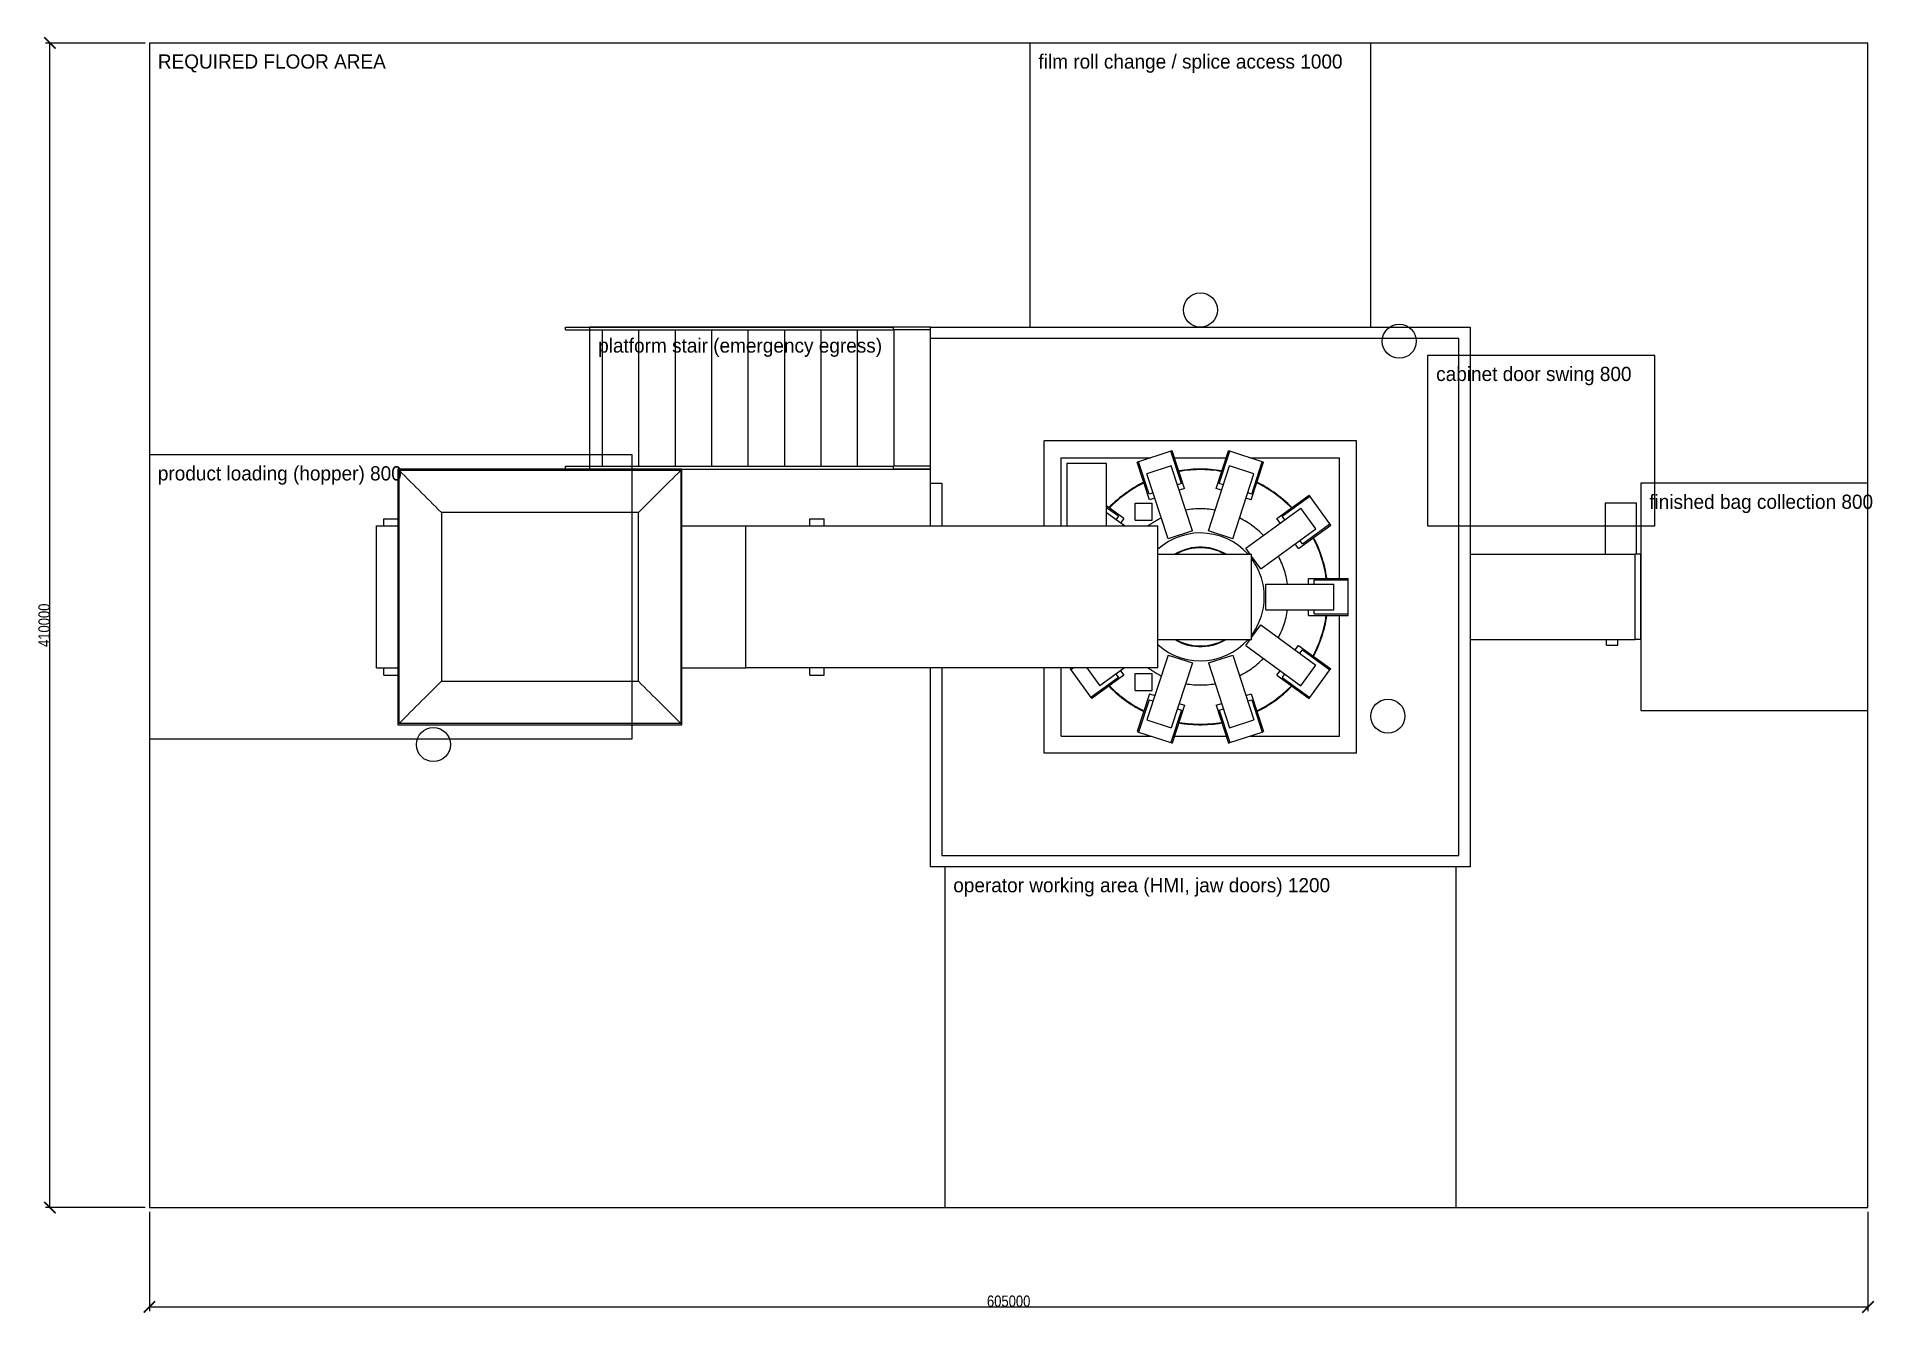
# Model space of a CAD drawing. Header units: millimetres. Extents: x -4096 to 2372, y -2522 to 1972.
import ezdxf

# ---------------------------------------------------------------- set-up
doc = ezdxf.new("R2010")
doc.units = ezdxf.units.MM
for name, color, linetype in [('DIM', 5, 'Continuous'), ('OUTLINE', 7, 'Continuous'), ('TEXT', 2, 'Continuous'), ('ZONE', 3, 'Continuous')]:
    doc.layers.add(name, color=color, linetype=linetype)
doc.styles.add('OpenSansCondensed-Light', font='OpenSansCondensed-Light.ttf')
doc.dimstyles.new('EZDXF', dxfattribs={"dimtxt": 0.25, "dimasz": 0.175, "dimexe": 0.375, "dimexo": 0.125, "dimgap": 0.1, "dimtad": 1, "dimlfac": 100, "dimzin": 12, "dimdsep": 46, "dimtxsty": 'OpenSansCondensed-Light', "dimblk": 'ARCHTICK', "dimcen": 2.5, "dimazin": 3, "dimtfac": 0.5, "dimtmove": 2, "dimatfit": 3})

# ---------------------------------------------------------------- blocks, each defined once
blk = doc.blocks.new('_ARCHTICK')
at = {"color": 0, "linetype": 'BYBLOCK', "const_width": 0.15}
blk.add_lwpolyline([(-0.5, -0.5), (0.5, 0.5)], dxfattribs=at)

msp = doc.modelspace()

# ---------------------------------------------------------------- linework, layer by layer
at = {"layer": 'OUTLINE'}
for points in [[(-2234.604, 950), (-1079.904, 950)], [(-2234.604, 940), (-2234.604, 950)], [(-2234.604, 940), (-1079.904, 940)], [(-2104.701, 460), (-2104.701, 940)], [(-1976.4, 460), (-1976.4, 940)], [(-1848.1, 460), (-1848.1, 940)], [(-1719.8, 460), (-1719.8, 940)], [(-1591.5, 460), (-1591.5, 940)], [(-1463.2, 460), (-1463.2, 940)], [(-1334.9, 460), (-1334.9, 940)], [(-1206.6, 460), (-1206.6, 940)], [(-1079.904, 940), (-1079.904, 950)], [(-950, 950), (-1079.904, 950)], [(-950, 940), (-1079.904, 940)], [(-1078.3, 460), (-1078.3, 940)], [(-950, 910), (-950, 950)], [(-950, 950), (950, 950)], [(910, 910), (-950, 910)], [(-950, 400), (-950, 910)], [(910, -910), (910, 910)], [(950, 950), (950, -950)], [(-550, 250), (-550, 550)], [(550, 550), (-550, 550)], [(550, -550), (550, 550)], [(-2234.604, 460), (-1079.904, 460)], [(-2234.604, 450), (-2234.604, 460)], [(-950, 460), (-1079.904, 460)], [(-1079.904, 450), (-1079.904, 460)], [(-490, 250), (-490, 490)], [(-490, 490), (-174.69, 490)], [(-330, 470), (-339.333, 470), (-348.667, 470), (-358, 470), (-367.333, 470), (-376.667, 470), (-386, 470), (-395.333, 470), (-404.667, 470), (-414, 470), (-423.333, 470), (-432.667, 470), (-442, 470), (-451.333, 470), (-460.667, 470), (-470, 470)], [(-470, 470), (-470, 250)], [(-330, 250), (-330, 470)], [(-217.752, 476.008), (-222.508, 474.463)], [(-179.245, 341.315), (-222.508, 474.463)], [(-103.625, 513.09), (-217.752, 476.008)], [(-180.67, 361.882), (-217.752, 476.008)], [(-102.44, 460.902), (-188.036, 433.091)], [(-98.87, 514.635), (-103.625, 513.09)], [(-66.543, 398.964), (-103.625, 513.09)], [(-28.276, 232.649), (-102.44, 460.902)], [(-55.608, 381.488), (-98.87, 514.635)], [(-90.866, 490), (90.866, 490)], [(28.276, 232.649), (102.44, 460.902)], [(55.608, 381.488), (98.87, 514.635)], [(66.543, 398.964), (103.625, 513.09)], [(103.625, 513.09), (98.87, 514.635)], [(188.036, 433.091), (102.44, 460.902)], [(217.752, 476.008), (103.625, 513.09)], [(174.69, 490), (490, 490)], [(179.245, 341.315), (222.508, 474.463)], [(180.67, 361.882), (217.752, 476.008)], [(222.508, 474.463), (217.752, 476.008)], [(490, 65), (490, 490)], [(-2825, 450), (-2825, -450)], [(-1825, 450), (-2825, 450)], [(-2821.004, -446.004), (-2821.004, -386.537), (-2821.004, -327.07), (-2821.004, -267.603), (-2821.004, -208.135), (-2821.004, -148.668), (-2821.004, -89.201), (-2821.004, -29.734), (-2821.004, 29.734), (-2821.004, 89.201), (-2821.004, 148.668), (-2821.004, 208.135), (-2821.004, 267.603), (-2821.004, 327.07), (-2821.004, 386.537), (-2821.004, 446.004)], [(-2821.004, 446.004), (-2754.871, 446.004), (-2688.737, 446.004), (-2622.603, 446.004), (-2556.469, 446.004), (-2490.335, 446.004), (-2424.201, 446.004), (-2358.067, 446.004), (-2291.933, 446.004), (-2225.799, 446.004), (-2159.665, 446.004), (-2093.531, 446.004), (-2027.397, 446.004), (-1961.263, 446.004), (-1895.129, 446.004), (-1828.996, 446.004)], [(-2672, 297), (-2681.934, 306.934), (-2691.867, 316.867), (-2701.801, 326.801), (-2711.735, 336.735), (-2721.668, 346.668), (-2731.602, 356.602), (-2741.535, 366.535), (-2751.469, 376.469), (-2761.403, 386.403), (-2771.336, 396.336), (-2781.27, 406.27), (-2791.204, 416.204), (-2801.137, 426.137), (-2811.071, 436.071), (-2821.004, 446.004)], [(-1978, 297), (-1968.066, 306.934), (-1958.133, 316.867), (-1948.199, 326.801), (-1938.265, 336.735), (-1928.332, 346.668), (-1918.398, 356.602), (-1908.465, 366.535), (-1898.531, 376.469), (-1888.597, 386.403), (-1878.664, 396.336), (-1868.73, 406.27), (-1858.796, 416.204), (-1848.863, 426.137), (-1838.929, 436.071), (-1828.996, 446.004)], [(-1828.996, 446.004), (-1828.996, 386.537), (-1828.996, 327.07), (-1828.996, 267.603), (-1828.996, 208.135), (-1828.996, 148.668), (-1828.996, 89.201), (-1828.996, 29.734), (-1828.996, -29.734), (-1828.996, -89.201), (-1828.996, -148.668), (-1828.996, -208.135), (-1828.996, -267.603), (-1828.996, -327.07), (-1828.996, -386.537), (-1828.996, -446.004)], [(-1825, 450), (-1079.904, 450)], [(-1825, -450), (-1825, 450)], [(-950, 450), (-1079.904, 450)], [(-950, 250), (-950, 400)], [(-950, 400), (-910, 400)], [(-910, 400), (-910, 250)], [(-199.418, 403.401), (-208.468, 398.8), (-217.411, 393.995), (-226.244, 388.991), (-234.962, 383.788), (-243.56, 378.389), (-252.034, 372.799), (-260.38, 367.018), (-268.593, 361.051), (-276.67, 354.9), (-284.606, 348.568), (-292.397, 342.059), (-300.039, 335.376), (-307.528, 328.522), (-314.861, 321.5), (-322.034, 314.316)], [(-198.793, 401.479), (-207.765, 396.91), (-216.632, 392.141), (-225.39, 387.174), (-234.034, 382.011), (-242.559, 376.655), (-250.962, 371.109), (-259.238, 365.376), (-267.384, 359.458), (-275.394, 353.358), (-283.265, 347.08), (-290.993, 340.627), (-298.575, 334.002), (-306.005, 327.208), (-313.281, 320.249), (-320.398, 313.128)], [(-113.871, 204.837), (-188.036, 433.091)], [(-66.543, 398.964), (-80.809, 394.328)], [(75.781, 443.573), (65.755, 445.17), (55.695, 446.54), (45.608, 447.683), (35.497, 448.598), (25.368, 449.284), (15.226, 449.742), (5.076, 449.971), (-5.076, 449.971), (-15.226, 449.742), (-25.368, 449.284), (-35.497, 448.598), (-45.608, 447.683), (-55.695, 446.54), (-65.755, 445.17), (-75.781, 443.573)], [(75.156, 441.651), (65.212, 443.228), (55.235, 444.582), (45.231, 445.711), (35.203, 446.615), (25.158, 447.293), (15.1, 447.745), (5.034, 447.972), (-5.034, 447.972), (-15.1, 447.745), (-25.158, 447.293), (-35.203, 446.615), (-45.231, 445.711), (-55.235, 444.582), (-65.212, 443.228), (-75.156, 441.651)], [(80.809, 394.328), (66.543, 398.964)], [(113.871, 204.837), (188.036, 433.091)], [(320.398, 313.128), (313.281, 320.249), (306.005, 327.208), (298.575, 334.002), (290.993, 340.627), (283.265, 347.08), (275.394, 353.358), (267.384, 359.458), (259.238, 365.376), (250.962, 371.109), (242.559, 376.655), (234.034, 382.011), (225.39, 387.174), (216.632, 392.141), (207.765, 396.91), (198.793, 401.479)], [(322.034, 314.316), (314.861, 321.5), (307.528, 328.522), (300.039, 335.376), (292.397, 342.059), (284.606, 348.568), (276.67, 354.9), (268.593, 361.051), (260.38, 367.018), (252.034, 372.799), (243.56, 378.389), (234.962, 383.788), (226.244, 388.991), (217.411, 393.995), (208.468, 398.8), (199.418, 403.401)], [(-230, 270), (-230, 330)], [(-230, 330), (-170, 330)], [(-166.404, 366.517), (-180.67, 361.882)], [(-160.224, 347.496), (-179.245, 341.315)], [(-170, 270), (-170, 330)], [(-55.608, 381.488), (-74.629, 375.307)], [(74.629, 375.307), (55.608, 381.488)], [(179.245, 341.315), (160.224, 347.496)], [(180.67, 361.882), (166.404, 366.517)], [(269.22, 275.945), (382.483, 358.234)], [(288.34, 283.655), (385.422, 354.189)], [(385.422, 354.189), (382.483, 358.234)], [(455.956, 257.107), (385.422, 354.189)], [(1535, 330), (1527.667, 330), (1520.333, 330), (1513, 330), (1505.667, 330), (1498.333, 330), (1491, 330), (1483.667, 330), (1476.333, 330), (1469, 330), (1461.667, 330), (1454.333, 330), (1447, 330), (1439.667, 330), (1432.333, 330), (1425, 330)], [(1425, 330), (1425, 150)], [(1535, 150), (1535, 330)], [(-2875, 250), (-2875, 275)], [(-2875, 275), (-2825, 275)], [(-2672, 297), (-2672, -297)], [(-1978, 297), (-2672, 297)], [(-1978, -297), (-1978, 297)], [(-1375, 250), (-1375, 275)], [(-1375, 275), (-1325, 275)], [(-1325, 250), (-1325, 275)], [(-269.22, 275.945), (-330, 320.103)], [(-288.34, 283.655), (-330, 313.923)], [(-267.537, 250), (-330, 295.382)], [(-288.34, 283.655), (-297.156, 271.52)], [(-269.22, 275.945), (-280.976, 259.764)], [(-230, 270), (-170, 270)], [(-137.578, 277.799), (-140.77, 276.195), (-143.943, 274.555), (-147.097, 272.878), (-150.231, 271.165), (-153.345, 269.416), (-156.44, 267.632), (-159.513, 265.811), (-162.565, 263.956), (-165.595, 262.065), (-168.604, 260.14), (-171.59, 258.18), (-174.554, 256.186), (-177.494, 254.157), (-180.41, 252.095), (-183.303, 250)], [(51.983, 305.61), (45.105, 306.701), (38.204, 307.637), (31.285, 308.417), (24.349, 309.042), (17.401, 309.511), (10.444, 309.824), (3.482, 309.98), (-3.482, 309.98), (-10.444, 309.824), (-17.401, 309.511), (-24.349, 309.042), (-31.285, 308.417), (-38.204, 307.637), (-45.105, 306.701), (-51.983, 305.61)], [(221.689, 216.689), (216.765, 221.614), (211.732, 226.427), (206.593, 231.126), (201.349, 235.709), (196.004, 240.172), (190.559, 244.514), (185.019, 248.733), (179.385, 252.826), (173.661, 256.792), (167.849, 260.628), (161.952, 264.332), (155.973, 267.903), (149.916, 271.339), (143.784, 274.638), (137.578, 277.799)], [(159.624, 171.596), (353.788, 312.665)], [(280.976, 259.764), (269.22, 275.945)], [(297.156, 271.52), (288.34, 283.655)], [(406.688, 239.853), (353.788, 312.665)], [(-2900, -250), (-2900, 250)], [(-2900, 250), (-2825, 250)], [(-1825, 250), (-1600, 250)], [(-1600, -250), (-1600, 250)], [(-1600, 250), (-150, 250)], [(-150, -250), (-150, 250)], [(167.705, 150), (151.107, 166.708), (132.854, 181.59), (113.144, 194.482), (92.196, 205.244), (70.237, 213.756), (47.508, 219.927), (24.26, 223.688), (0.745, 224.999), (-22.778, 223.844), (-46.051, 220.237), (-68.82, 214.217), (-90.835, 205.85), (-111.854, 195.227), (-131.648, 182.466), (-150, 167.705)], [(-28.276, 232.649), (-113.871, 204.837)], [(113.871, 204.837), (28.276, 232.649)], [(212.524, 98.785), (406.688, 239.853)], [(345.632, 170.772), (458.895, 253.062)], [(358.874, 186.573), (350.057, 198.708)], [(358.874, 186.573), (455.956, 257.107)], [(443.26, 65), (441.687, 74.945), (439.891, 84.851), (437.873, 94.715), (435.634, 104.531), (433.175, 114.295), (430.497, 124), (427.602, 133.643), (424.491, 143.219), (421.165, 152.722), (417.627, 162.148), (413.878, 171.492), (409.919, 180.749), (405.754, 189.915), (401.384, 198.986), (396.811, 207.955)], [(445.281, 65), (443.701, 75.029), (441.896, 85.019), (439.865, 94.966), (437.611, 104.865), (435.134, 114.71), (432.435, 124.497), (429.517, 134.221), (426.38, 143.876), (423.025, 153.459), (419.456, 162.963), (415.673, 172.384), (411.678, 181.717), (407.474, 190.958), (403.062, 200.102), (398.446, 209.143)], [(458.895, 253.062), (455.956, 257.107)], [(-150, 150), (180, 150)], [(90.139, 150), (79.092, 156.107), (67.633, 161.402), (55.823, 165.858), (43.722, 169.45), (31.393, 172.161), (18.902, 173.976), (6.311, 174.886), (-6.311, 174.886), (-18.902, 173.976), (-31.393, 172.161), (-43.722, 169.45), (-55.823, 165.858), (-67.633, 161.402), (-79.092, 156.107), (-90.139, 150)], [(86.192, 150), (75.561, 155.626), (64.565, 160.5), (53.257, 164.599), (41.691, 167.901), (29.924, 170.392), (18.013, 172.06), (6.014, 172.895), (-6.014, 172.895), (-18.013, 172.06), (-29.924, 170.392), (-41.691, 167.901), (-53.257, 164.599), (-64.565, 160.5), (-75.561, 155.626), (-86.192, 150)], [(175.314, 150), (159.624, 171.596)], [(180, -150), (180, 150)], [(212.524, 98.785), (180, 143.551)], [(225, 0), (224.793, 9.65), (224.172, 19.281), (223.139, 28.878), (221.695, 38.421), (219.844, 47.893), (217.587, 57.278), (214.931, 66.557), (211.879, 75.713), (208.437, 84.73), (204.611, 93.592), (200.409, 102.281), (195.838, 110.781), (190.907, 119.078), (185.624, 127.156), (180, 135)], [(306.716, 45), (305.628, 51.878), (304.386, 58.73), (302.99, 65.553), (301.441, 72.342), (299.74, 79.095), (297.888, 85.808), (295.885, 92.478), (293.733, 99.101), (291.433, 105.674), (288.986, 112.193), (286.392, 118.656), (283.655, 125.06), (280.774, 131.4), (277.752, 137.673), (274.589, 143.878)], [(345.632, 170.772), (333.877, 186.953)], [(950, 150), (1530.597, 150)], [(1530.597, -150), (1530.597, 150)], [(1550, 150), (1530.597, 150)], [(1550, -150), (1550, 150)], [(380, 45), (380, 65)], [(380, 65), (520, 65)], [(520, 60), (520, 65)], [(230, -45), (230, 45)], [(230, 45), (470, 45)], [(400, 45), (400, 60)], [(400, 60), (520, 60)], [(470, -45), (470, 45)], [(520, -60), (520, 60)], [(180, -135), (185.624, -127.156), (190.907, -119.078), (195.838, -110.781), (200.409, -102.281), (204.611, -93.592), (208.437, -84.73), (211.879, -75.713), (214.931, -66.557), (217.587, -57.278), (219.844, -47.893), (221.695, -38.421), (223.139, -28.878), (224.172, -19.281), (224.793, -9.65), (225, 0)], [(230, -45), (470, -45)], [(274.589, -143.878), (277.752, -137.673), (280.774, -131.4), (283.655, -125.06), (286.392, -118.656), (288.986, -112.193), (291.433, -105.674), (293.733, -99.101), (295.885, -92.478), (297.888, -85.808), (299.74, -79.095), (301.441, -72.342), (302.99, -65.553), (304.386, -58.73), (305.628, -51.878), (306.716, -45)], [(380, -65), (380, -45)], [(400, -60), (400, -45)], [(400, -60), (520, -60)], [(520, -65), (520, -60)], [(180, -143.551), (212.524, -98.785)], [(212.524, -98.785), (406.688, -239.853)], [(380, -65), (520, -65)], [(396.811, -207.955), (401.384, -198.986), (405.754, -189.915), (409.919, -180.749), (413.878, -171.492), (417.627, -162.148), (421.165, -152.722), (424.491, -143.219), (427.602, -133.643), (430.497, -124), (433.175, -114.295), (435.634, -104.531), (437.873, -94.715), (439.891, -84.851), (441.687, -74.945), (443.26, -65)], [(398.446, -209.143), (403.062, -200.102), (407.474, -190.958), (411.678, -181.717), (415.673, -172.384), (419.456, -162.963), (423.025, -153.459), (426.38, -143.876), (429.517, -134.221), (432.435, -124.497), (435.134, -114.71), (437.611, -104.865), (439.865, -94.966), (441.896, -85.019), (443.701, -75.029), (445.281, -65)], [(490, -490), (490, -65)], [(-150, -167.705), (-131.648, -182.466), (-111.854, -195.227), (-90.835, -205.85), (-68.82, -214.217), (-46.051, -220.237), (-22.778, -223.844), (0.745, -224.999), (24.26, -223.688), (47.508, -219.927), (70.237, -213.756), (92.196, -205.244), (113.144, -194.482), (132.854, -181.59), (151.107, -166.708), (167.705, -150)], [(-150, -150), (180, -150)], [(-90.139, -150), (-79.092, -156.107), (-67.633, -161.402), (-55.823, -165.858), (-43.722, -169.45), (-31.393, -172.161), (-18.902, -173.976), (-6.311, -174.886), (6.311, -174.886), (18.902, -173.976), (31.393, -172.161), (43.722, -169.45), (55.823, -165.858), (67.633, -161.402), (79.092, -156.107), (90.139, -150)], [(-86.192, -150), (-75.561, -155.626), (-64.565, -160.5), (-53.257, -164.599), (-41.691, -167.901), (-29.924, -170.392), (-18.013, -172.06), (-6.014, -172.895), (6.014, -172.895), (18.013, -172.06), (29.924, -170.392), (41.691, -167.901), (53.257, -164.599), (64.565, -160.5), (75.561, -155.626), (86.192, -150)], [(159.624, -171.596), (175.314, -150)], [(159.624, -171.596), (353.788, -312.665)], [(333.877, -186.953), (345.632, -170.772)], [(345.632, -170.772), (458.895, -253.062)], [(350.057, -198.708), (358.874, -186.573)], [(358.874, -186.573), (455.956, -257.107)], [(950, -150), (1530.597, -150)], [(1430, -170), (1430, -150)], [(1430, -170), (1470, -170)], [(1470, -170), (1470, -150)], [(1550, -150), (1530.597, -150)], [(-2900, -250), (-2825, -250)], [(-2875, -275), (-2875, -250)], [(-1825, -250), (-1600, -250)], [(-150, -250), (-1600, -250)], [(-1375, -275), (-1375, -250)], [(-1325, -275), (-1325, -250)], [(-950, -950), (-950, -250)], [(-910, -250), (-910, -910)], [(-550, -550), (-550, -250)], [(-490, -490), (-490, -250)], [(-454.68, -250), (-458.895, -253.062)], [(-458.895, -253.062), (-455.956, -257.107)], [(-446.174, -250), (-455.956, -257.107)], [(-455.956, -257.107), (-385.422, -354.189)], [(-399.316, -250), (-353.788, -312.665)], [(-267.537, -250), (-353.788, -312.665)], [(-113.871, -204.837), (-188.036, -433.091)], [(-183.303, -250), (-180.41, -252.095), (-177.494, -254.157), (-174.554, -256.186), (-171.59, -258.18), (-168.604, -260.14), (-165.595, -262.065), (-162.565, -263.956), (-159.513, -265.811), (-156.44, -267.632), (-153.345, -269.416), (-150.231, -271.165), (-147.097, -272.878), (-143.943, -274.555), (-140.77, -276.195), (-137.578, -277.799)], [(-113.871, -204.837), (-28.276, -232.649)], [(-28.276, -232.649), (-102.44, -460.902)], [(28.276, -232.649), (113.871, -204.837)], [(28.276, -232.649), (102.44, -460.902)], [(113.871, -204.837), (188.036, -433.091)], [(137.578, -277.799), (143.784, -274.638), (149.916, -271.339), (155.973, -267.903), (161.952, -264.332), (167.849, -260.628), (173.661, -256.792), (179.385, -252.826), (185.019, -248.733), (190.559, -244.514), (196.004, -240.172), (201.349, -235.709), (206.593, -231.126), (211.732, -226.427), (216.765, -221.614), (221.689, -216.689)], [(353.788, -312.665), (406.688, -239.853)], [(385.422, -354.189), (455.956, -257.107)], [(455.956, -257.107), (458.895, -253.062)], [(-2875, -275), (-2825, -275)], [(-2672, -297), (-2681.934, -306.934), (-2691.867, -316.867), (-2701.801, -326.801), (-2711.735, -336.735), (-2721.668, -346.668), (-2731.602, -356.602), (-2741.535, -366.535), (-2751.469, -376.469), (-2761.403, -386.403), (-2771.336, -396.336), (-2781.27, -406.27), (-2791.204, -416.204), (-2801.137, -426.137), (-2811.071, -436.071), (-2821.004, -446.004)], [(-2672, -297), (-1978, -297)], [(-1978, -297), (-1968.066, -306.934), (-1958.133, -316.867), (-1948.199, -326.801), (-1938.265, -336.735), (-1928.332, -346.668), (-1918.398, -356.602), (-1908.465, -366.535), (-1898.531, -376.469), (-1888.597, -386.403), (-1878.664, -396.336), (-1868.73, -406.27), (-1858.796, -416.204), (-1848.863, -426.137), (-1838.929, -436.071), (-1828.996, -446.004)], [(-1375, -275), (-1325, -275)], [(-288.34, -283.655), (-385.422, -354.189)], [(-269.22, -275.945), (-382.483, -358.234)], [(-322.034, -314.316), (-314.861, -321.5), (-307.528, -328.522), (-300.039, -335.376), (-292.397, -342.059), (-284.606, -348.568), (-276.67, -354.9), (-268.593, -361.051), (-260.38, -367.018), (-252.034, -372.799), (-243.56, -378.389), (-234.962, -383.788), (-226.244, -388.991), (-217.411, -393.995), (-208.468, -398.8), (-199.418, -403.401)], [(-320.398, -313.128), (-313.281, -320.249), (-306.005, -327.208), (-298.575, -334.002), (-290.993, -340.627), (-283.265, -347.08), (-275.394, -353.358), (-267.384, -359.458), (-259.238, -365.376), (-250.962, -371.109), (-242.559, -376.655), (-234.034, -382.011), (-225.39, -387.174), (-216.632, -392.141), (-207.765, -396.91), (-198.793, -401.479)], [(-297.156, -271.52), (-288.34, -283.655)], [(-280.976, -259.764), (-269.22, -275.945)], [(-230, -330), (-230, -270)], [(-230, -270), (-170, -270)], [(-170, -330), (-170, -270)], [(-51.983, -305.61), (-45.105, -306.701), (-38.204, -307.637), (-31.285, -308.417), (-24.349, -309.042), (-17.401, -309.511), (-10.444, -309.824), (-3.482, -309.98), (3.482, -309.98), (10.444, -309.824), (17.401, -309.511), (24.349, -309.042), (31.285, -308.417), (38.204, -307.637), (45.105, -306.701), (51.983, -305.61)], [(198.793, -401.479), (207.765, -396.91), (216.632, -392.141), (225.39, -387.174), (234.034, -382.011), (242.559, -376.655), (250.962, -371.109), (259.238, -365.376), (267.384, -359.458), (275.394, -353.358), (283.265, -347.08), (290.993, -340.627), (298.575, -334.002), (306.005, -327.208), (313.281, -320.249), (320.398, -313.128)], [(199.418, -403.401), (208.468, -398.8), (217.411, -393.995), (226.244, -388.991), (234.962, -383.788), (243.56, -378.389), (252.034, -372.799), (260.38, -367.018), (268.593, -361.051), (276.67, -354.9), (284.606, -348.568), (292.397, -342.059), (300.039, -335.376), (307.528, -328.522), (314.861, -321.5), (322.034, -314.316)], [(269.22, -275.945), (280.976, -259.764)], [(269.22, -275.945), (382.483, -358.234)], [(288.34, -283.655), (297.156, -271.52)], [(288.34, -283.655), (385.422, -354.189)], [(-385.422, -354.189), (-382.483, -358.234)], [(-230, -330), (-170, -330)], [(-179.245, -341.315), (-222.508, -474.463)], [(-180.67, -361.882), (-217.752, -476.008)], [(-180.67, -361.882), (-166.404, -366.517)], [(-179.245, -341.315), (-160.224, -347.496)], [(-55.608, -381.488), (-98.87, -514.635)], [(-74.629, -375.307), (-55.608, -381.488)], [(55.608, -381.488), (74.629, -375.307)], [(55.608, -381.488), (98.87, -514.635)], [(160.224, -347.496), (179.245, -341.315)], [(166.404, -366.517), (180.67, -361.882)], [(179.245, -341.315), (222.508, -474.463)], [(180.67, -361.882), (217.752, -476.008)], [(382.483, -358.234), (385.422, -354.189)], [(-2825, -450), (-1825, -450)], [(-1828.996, -446.004), (-1895.129, -446.004), (-1961.263, -446.004), (-2027.397, -446.004), (-2093.531, -446.004), (-2159.665, -446.004), (-2225.799, -446.004), (-2291.933, -446.004), (-2358.067, -446.004), (-2424.201, -446.004), (-2490.335, -446.004), (-2556.469, -446.004), (-2622.603, -446.004), (-2688.737, -446.004), (-2754.871, -446.004), (-2821.004, -446.004)], [(-188.036, -433.091), (-102.44, -460.902)], [(-66.543, -398.964), (-103.625, -513.09)], [(-80.809, -394.328), (-66.543, -398.964)], [(-75.781, -443.573), (-65.755, -445.17), (-55.695, -446.54), (-45.608, -447.683), (-35.497, -448.598), (-25.368, -449.284), (-15.226, -449.742), (-5.076, -449.971), (5.076, -449.971), (15.226, -449.742), (25.368, -449.284), (35.497, -448.598), (45.608, -447.683), (55.695, -446.54), (65.755, -445.17), (75.781, -443.573)], [(-75.156, -441.651), (-65.212, -443.228), (-55.235, -444.582), (-45.231, -445.711), (-35.203, -446.615), (-25.158, -447.293), (-15.1, -447.745), (-5.034, -447.972), (5.034, -447.972), (15.1, -447.745), (25.158, -447.293), (35.203, -446.615), (45.231, -445.711), (55.235, -444.582), (65.212, -443.228), (75.156, -441.651)], [(66.543, -398.964), (80.809, -394.328)], [(66.543, -398.964), (103.625, -513.09)], [(102.44, -460.902), (188.036, -433.091)], [(-490, -490), (-174.69, -490)], [(-222.508, -474.463), (-217.752, -476.008)], [(-217.752, -476.008), (-103.625, -513.09)], [(-103.625, -513.09), (-98.87, -514.635)], [(-90.866, -490), (90.866, -490)], [(98.87, -514.635), (103.625, -513.09)], [(103.625, -513.09), (217.752, -476.008)], [(174.69, -490), (490, -490)], [(217.752, -476.008), (222.508, -474.463)], [(550, -550), (-550, -550)], [(950, -950), (-950, -950)], [(-910, -910), (910, -910)]]:
    msp.add_lwpolyline(points, dxfattribs=at)
at = {"layer": 'ZONE'}
for points in [[(-3700, -2150), (2350, -2150), (2350, 1950), (-3700, 1950)], [(-600, 950), (600, 950), (600, 1950), (-600, 1950)], [(-2150, 450), (-950, 450), (-950, 950), (-2150, 950)], [(800, 250), (1600, 250), (1600, 850), (800, 850)], [(-3700, -500), (-2000, -500), (-2000, 500), (-3700, 500)], [(1550, -400), (2350, -400), (2350, 400), (1550, 400)], [(-900, -2150), (900, -2150), (900, -950), (-900, -950)]]:
    msp.add_lwpolyline(points, close=True, dxfattribs=at)
for centre in [(0, 1010), (700, 900), (660, -420), (-2700, -520)]:
    msp.add_circle(centre, 60, dxfattribs=at)

# ---------------------------------------------------------------- texts
at = {"layer": 'TEXT'}
for s, p in [('REQUIRED FLOOR AREA', (-3670, 1860)), ('film roll change / splice access 1000', (-570, 1860)), ('platform stair (emergency egress)', (-2120, 860)), ('cabinet door swing 800', (830, 760)), ('product loading (hopper) 800', (-3670, 410)), ('finished bag collection 800', (1580, 310)), ('operator working area (HMI, jaw doors) 1200', (-870, -1040))]:
    msp.add_text(s, height=50, dxfattribs=at).set_placement(p)

# ---------------------------------------------------------------- dimensions: what is measured, and where the dimension line sits
at = {"layer": 'DIM'}
msp.add_linear_dim(base=(-4050, -2150), p1=(-3700, -2150), p2=(-3700, 1950), angle=90, dimstyle='EZDXF', override={"dimtxt": 40, "dimasz": 40, "dimexe": 15, "dimexo": 15, "dimdec": 0}, dxfattribs=at).render()
msp.add_linear_dim(base=(-3700, -2500), p1=(-3700, -2150), p2=(2350, -2150), dimstyle='EZDXF', override={"dimtxt": 40, "dimasz": 40, "dimexe": 15, "dimexo": 15, "dimdec": 0}, dxfattribs=at).render()

doc.saveas('drawing.dxf')
